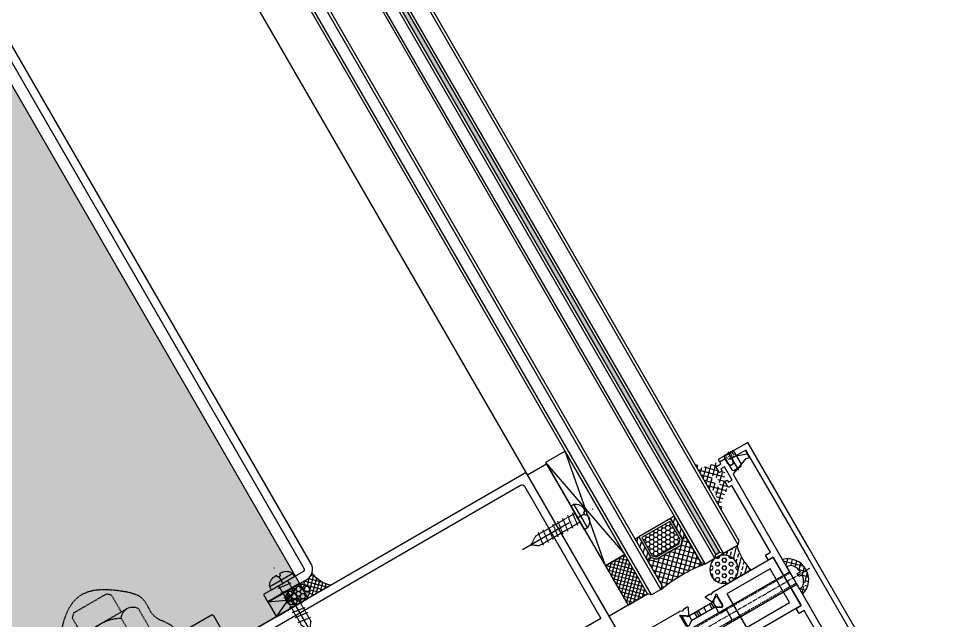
# Model space of a CAD drawing. Header units: millimetres. Extents: x 19684 to 58158, y -7929 to 13062.
# Drawn here: x 36693 to 37025.5, y 7141.4 to 7353.7 of the extents above; entities that cross this region are included whole.
import ezdxf

# ---------------------------------------------------------------- set-up
doc = ezdxf.new("R2010")
doc.units = ezdxf.units.MM
for name, pattern in [('ACAD_ISO04W100', [30, 24, -3, 0, -3]), ('CENTER', [2, 1.25, -0.25, 0.25, -0.25]), ('CENTER2', [28.575000000000003, 19.05, -3.175, 3.175, -3.175]), ('CONTINOUS', [0]), ('DASHED', [0.75, 0.5, -0.25]), ('HIDDEN', [0.375, 0.25, -0.125]), ('HIDDEN2', [0.1875, 0.125, -0.0625]), ('LG', [4.1, 4, 0.1])]:
    doc.linetypes.add(name, pattern=pattern)
for name, color, linetype in [('01', 1, 'Continuous'), ('CASTFIX', 1, 'Continuous'), ('F-Alum', 4, 'Continuous'), ('F-Bolt', 32, 'Continuous'), ('F-center', 6, 'ACAD_ISO04W100'), ('F-dashed line', 8, 'DASHED'), ('F-dim', 1, 'Continuous'), ('F-Glass', 5, 'Continuous'), ('F-Glazing', 8, 'Continuous'), ('F-Hidden', 9, 'HIDDEN'), ('F-Misc', 1, 'Continuous'), ('F-seslants', 8, 'Continuous'), ('F_MISC', 8, 'Continuous'), ('HAT', 155, 'Continuous'), ('Hatch', 8, 'Continuous'), ('INSUL', 173, 'Continuous'), ('PJ', 4, 'Continuous'), ('TC', 4, 'Continuous'), ('XINGCAI', 4, 'LG')]:
    doc.layers.add(name, color=color, linetype=linetype)
doc.layers.add('A-ANNO-SYMB', color=7, linetype='Continuous', lineweight=25)
pattern_1 = [(171.78891, (53.29895986780268, 199.0437047751039), (-673.1884858015958, 99.9980360094625), [3.334123433952751, -696.8316966981112]), (146.908661, (56.22176739034573, 197.1389802318034), (-158.3972894762852, 99.99803490723833), [3.48866439488112, -729.1307815316682]), (132.32733, (58.39030174578598, 194.7580750526679), (-178.1969530160181, 199.9960661803808), [3.220442669502371, -673.0725639250909]), (114.796992, (59.71027878823556, 191.900988237717), (-39.59932263935266, 99.99803293445495), [3.147266108530634, -327.3156832870287]), (91.62022409999996, (59.80456293412342, 188.5677207869313), (-19.79966064025727, 599.988200850776), [3.334601424552994, -696.9315947336012]), (82.82482490000001, (50.0933009075764, 111.4263797832001), (138.5976238983835, 1099.978365791337), [77.75020903024833, -16249.79344532666]), (97.17517500000001, (69.70439425242645, 111.4263797832001), (-138.5976269393062, 1099.97836540873), [77.75020903024834, -16249.79344532666]), (88.37977579999999, (59.99313122589912, 188.5677207869313), (19.79965369079009, 599.9882010424104), [3.334601424552994, -696.9315947336012]), (65.203007, (60.08741537178697, 191.900988237717), (39.59932256908431, 99.99803308210875), [3.147266108530634, -327.3156832870287]), (47.67266910000001, (61.40739341421688, 194.7580750526679), (178.1969524610717, 199.9960667480297), [3.220442669502371, -673.072563925091]), (33.09133830000001, (63.57592776965713, 197.1389802318034), (158.3972879681687, 99.99803716097436), [3.48866439488112, -729.1307815316682]), (8.21108952, (66.49873429221985, 199.0437047751039), (673.1884862108841, 99.9980333389594), [3.334123433952752, -696.8316966981112]), (87.16616460000002, (49.99901676168855, 109.5216562398798), (19.79965242265367, 299.9941008719035), [1.907056497442313, -398.5748119653647]), (103.901385, (50.4704374911278, 107.6169316965793), (-79.19864519313501, 299.9941001984828), [1.962195413127103, -410.0989253419127]), (111.603615, (51.22470965825029, 105.7122071532787), (-19.79966116559305, 99.99803348965123), [2.048634713285046, -105.5046652346223]), (122.761347, (52.45040355479235, 103.8074826099782), (-59.398985481521, 99.9980324796988), [2.265016458104941, -473.3884207443062]), (138.290552, (54.05323303490549, 102.3789387025126), (-118.7979666815726, 99.99803557897644), [2.147044778036072, -448.7322556115645]), (152.003514, (55.84463080679433, 101.4265764308623), (-178.1969532361461, 99.99803214900611), [2.028817103001383, -424.022851525775]), (166.477202, (57.82459687045887, 100.9503957950274), (-395.9932265685611, 99.99803673219859), [2.036421953450835, -425.6121802713819]), (167.070755, (59.89884708001127, 100.4742141592121), (-415.7928891850584, 99.99803333526746), [2.128206148500603, -444.7951330356821]), (12.9292444, (59.89884708001127, 100.4742141592121), (415.7928893372623, 99.99803287960626), [2.128206148500603, -444.7951330356821]), (13.52279750000001, (61.97309728956365, 100.9503957950274), (395.9932274412085, 99.99803327650577), [2.036421953450835, -425.6121802713819]), (27.9964853, (63.9530633532282, 101.4265764308623), (197.996611641301, 99.99803716726089), [2.028817103001383, -424.022851525775]), (41.709447, (65.74446212509737, 102.3789387025126), (118.7979657655061, 99.99803649161596), [2.147044778036071, -448.7322556115643]), (57.23865219999999, (67.34729160521051, 103.8074826099782), (197.9966108148992, 299.9941022379504), [2.26501645810494, -473.3884207443062]), (68.396384, (68.57298450177224, 105.7122071532787), (19.79966105141805, 99.99803388043392), [2.048634713285046, -105.5046652346223]), (76.098615, (69.32725766887506, 107.6169316965793), (19.79966139076917, 99.99803303909621), [1.962195413127103, -410.0989253419126]), (92.83383529999998, (69.79867839831431, 109.5216562398798), (-19.7996608878825, 299.9941004615129), [1.907056497442313, -398.5748119653648])]

# ---------------------------------------------------------------- blocks, each defined once
blk = doc.blocks.new('A$C08103915')
at = {"layer": 'Hatch'}
h = blk.add_hatch(dxfattribs=at)
h.set_pattern_fill('M_GASKET-PISA', color=256, style=0, pattern_type=2)
h.set_pattern_definition([(45, (45.74999999999977, 8.999999999998408), (-1.060660171779821, 1.060660171779821), []), (135, (45.74999999999977, 8.999999999998408), (-1.060660171779821, -1.060660171779821), [])])
edge = h.paths.add_edge_path()
edge.add_arc((-1.005758292417113, 2.700000001565058), 1.500000000000064, 269.9999999999914, 310.5724313148193)
edge.add_line((-0.03014508089836454, 1.560623478412708), (1.229683999648614, 2.639376524703948))
edge.add_arc((2.205297211167363, 1.500000001551598), 1.500000000000089, 89.99999999999142, 130.5724313148186, ccw=False)
edge.add_line((2.20529721116759, 3.000000001551598), (2.741785272946117, 3.00000000156524))
edge.add_arc((2.741785272946345, 6.00000000156524), 3.000000000000028, 269.9999999999956, 323.2382780301331)
edge.add_line((5.145179432466875, 4.204534459154274), (7.713046174758574, 7.641857975019775))
edge.add_arc((7.793159313408751, 7.58200912360553), 0.09999999999985255, 115.93827802975, 143.2382780298942, ccw=False)
edge.add_line((7.749419046879666, 7.671935699677306), (9.503507258835953, 8.525123814462859))
edge.add_arc((9.394279516007828, 8.750000003056812), 0.249999999999963, 295.9069544241082, 449.9999999998437)
edge.add_line((9.39427951600851, 9.000000003056812), (6.620583798811595, 9.000000003062269))
edge.add_line((6.620583798811595, 9.000000003062269), (4.773622509620282, 8.04671219667307))
edge.add_arc((3.62699862340969, 10.26825527831079), 2.499999999999945, 214.0621029693552, 297.299999999996, ccw=False)
edge.add_arc((1.307391891253701, 8.70000000312939), 0.2999999999997213, 34.06210296926611, 89.99999999978287)
edge.add_line((1.307391891254838, 9.000000003128662), (-1.589216802361761, 9.000000003135028))
edge.add_arc((-1.589216802362216, 8.750000003135028), 0.2499999999999152, 89.99999999989583, 256.4770942316625)
edge.add_line((-1.64767532243286, 8.506930874220416), (-0.02726917610675628, 8.096945104279257))
edge.add_arc((-0.05179766443939116, 7.999999999915417), 0.0999999999999834, -90.00000000013023, 75.80132993312759, ccw=False)
edge.add_line((-0.05179766443961853, 7.899999999915053), (-0.108955418213327, 7.899999999915053))
edge.add_arc((-0.1089554182137817, 10.39999999991505), 2.499999999999434, 215.2344178976467, 270.00000000001046, ccw=False)
edge.add_arc((-2.2326314786485, 8.900000003135574), 0.1000000000007252, 35.234417898605, 90.00000000078164)
edge.add_line((-2.232631478649864, 9.000000003135938), (-4.881168839528527, 9.000000003142304))
edge.add_arc((-4.881168839528982, 8.750000003142304), 0.2500000000000154, 89.99999999989578, 256.4770942317193)
edge.add_line((-4.939627359599399, 8.506930874227692), (-3.319221213273295, 8.096945104286533))
edge.add_arc((-3.34374970160593, 7.999999999922693), 0.0999999999999834, -90.00000000013023, 75.80132993312759, ccw=False)
edge.add_line((-3.343749701606157, 7.899999999922329), (-3.400907455379411, 7.899999999922329))
edge.add_arc((-3.400907455379865, 10.39999999992233), 2.499999999999949, 214.3262280799825, 270.0000000000104, ccw=False)
edge.add_arc((-5.548092091564513, 8.933849210224253), 0.1000000000000372, 34.32622808016425, 110.1544525972612)
edge.add_arc((-6.443927377176806, 11.37464398673728), 2.499999999999543, 265.3665045616222, 290.154452597025, ccw=False)
edge.add_line((-6.645881460149894, 8.88281442828611), (-8.091786761774756, 9.000000003144123))
edge.add_arc((-8.111982170071997, 8.750817047299279), 0.2499999999999778, 85.36650456163848, 250.7880419743665)
edge.add_line((-8.194248104436383, 8.514740119067937), (-7.412072788158412, 8.239907198840228))
edge.add_arc((-8.075076055456293, 6.352997909141777), 1.999999999999966, 8.473551534714375, 70.64005609634751, ccw=False)
edge.add_line((-6.096908078050546, 6.64770361517094), (-5.244518011203127, 2.024790390883936))
edge.add_arc((-4.749999999999773, 2.098627621301603), 0.5000000000001517, 188.4921821239047, 359.9999999997688)
edge.add_line((-4.249999999999773, 2.098627621299784), (-4.249999999999773, 2.700000001565058))
edge.add_arc((-3.949999999999818, 2.700000001565058), 0.3000000000000682, 90, 180.0000000000217, ccw=False)
edge.add_line((-3.949999999999818, 3.00000000156524), (-1.55130166063168, 3.00000000156524))
edge.add_arc((-1.55130166063168, 2.700000001565058), 0.3000000000000966, 2.7114310796605423e-11, 90, ccw=False)
edge.add_line((-1.251301660631498, 2.700000001565058), (-1.251301660631498, 1.400000001564877))
edge.add_arc((-1.051301660631452, 1.400000001564877), 0.1999999999999602, 180.0000000000408, 270)
edge.add_line((-1.051301660631452, 1.200000001565058), (-1.00575829241734, 1.200000001565058))
edge = h.paths.add_edge_path(flags=16)
edge.add_arc((-1.310476532774146, 5.200000001565058), 0.4999999999999456, 188.3111422397304, 269.9999999999739)
edge.add_line((-1.310476532774373, 4.700000001565058), (1.520024613216037, 4.700000001565058))
edge.add_arc((1.520024613216037, 5.200000001565058), 0.4999999999999762, 270, 323.238278030144)
edge.add_line((1.920590306469421, 4.900755744496564), (2.29411737345049, 5.400755744496564))
edge.add_arc((1.893551680196879, 5.700000001565058), 0.5000000000000022, 323.2382780301569, 450)
edge.add_line((1.893551680196879, 6.200000001565058), (-1.456559369031083, 6.200000001565058))
edge.add_arc((-1.456559369031311, 5.700000001565058), 0.4999999999998603, 89.99999999997395, 188.3111422397347)
edge.add_line((-1.95130821782368, 5.627725686498707), (-1.80522538156697, 5.127725686498707))
blk = doc.blocks.new('*U75')
at = {"layer": 'HAT'}
h = blk.add_hatch(dxfattribs=at)
h.set_pattern_fill('ANSI33', color=256, scale=0.8333333333333334)
h.set_pattern_definition([(45, (-71600.10462562989, -19870.70319001427), (-1.870886691889407, 1.870886691889407), []), (45, (-71598.2337381299, -19870.70319001427), (-1.870886691889407, 1.870886691889407), [1.322916666666667, -0.6614583333333334])])
edge = h.paths.add_edge_path()
edge.add_arc((5, 18.47060166783501), 19.13538936034043, 254.8530260690202, 285.14697393097975, ccw=False)
edge.add_line((0, -5.9211894646675e-16), (0, -7.911287266330572))
edge.add_arc((5, -8.171557151248035), 5.006769458742329, 2.979783772836811, 177.0202162271633, ccw=False)
edge.add_line((10, -7.911287266330572), (10, -8.881784197001252e-16))
h = blk.add_hatch(dxfattribs=at)
h.set_pattern_fill('HEX', color=256, scale=0.8333333333333334)
h.set_pattern_definition([(0, (-71600.10462562989, -19870.70319001427), (0, 1.374815), [0.7937500000000001, -1.5875]), (120, (-71600.10462562989, -19870.70319001427), (-1.190624715503903, -0.6874074999999996), [0.7937499999999987, -1.587499999999997]), (59.99999999999999, (-71599.31087562989, -19870.70319001427), (-1.190624715503903, 0.6874075000000001), [0.7937500000000001, -1.5875])])
edge = h.paths.add_edge_path()
edge.add_arc((5, -8.17155715124803), 5.006769458742329, 0, 360)
at = {"layer": '01'}
blk.add_lwpolyline([(10, -5.9211894646675e-16, -0.1329575385010826), (0, -5.9211894646675e-16), (0, -7.911287266330572, -0.9492999147649731), (10, -7.911287266330572)], format="xyb", close=True, dxfattribs=at)
blk.add_circle((5, -8.17155715124803), 5.006769458742329, dxfattribs=at)
blk = doc.blocks.new('ld')
blk.add_lwpolyline([(2, 3.637978807091713e-12), (2, 5.599999999954889), (1.5, 6.099999999954889), (-1.5, 6.099999999954889), (-2, 5.599999999954889), (-2, -3.637978807091713e-12)])
at = {"layer": 'A-ANNO-SYMB', "color": 0}
blk.add_line((-2, -3.637978807091713e-12), (2, 3.637978807091713e-12), dxfattribs=at)
at = {"layer": 'F-center'}
blk.add_lwpolyline([(0, -0.6418073780077975), (0, 6.887223995901877)], dxfattribs=at)
at = {"layer": 'F-dashed line'}
for points in [[(1.299999999988358, 3.637978807091713e-12), (1.299999999988358, 1.519894829230907), (0.7404679261962883, 1.999999999952706), (-0.7404679261962883, 1.999999999952706), (-1.299999999988358, 1.519894829230907), (-1.299999999988358, -3.637978807091713e-12)], [(-0.5557468123733997, 0), (-0.5557468123733997, 1.999999999952706)], [(0.5557468123733997, 0), (0.5557468123733997, 1.999999999952706)]]:
    blk.add_lwpolyline(points, dxfattribs=at)
blk = doc.blocks.new('qertqtwet')
at = {"layer": 'F-Glazing'}
h = blk.add_hatch(dxfattribs=at)
h.set_pattern_fill('ANSI37', color=256, angle=270.0000000000034, style=0)
h.set_pattern_definition([(315.0000000000033, (-29614.42304775224, -25731.69154979243), (1.122532015133579, 1.122532015133709), []), (45.00000000000334, (-29614.42304775224, -25731.69154979243), (-1.122532015133709, 1.122532015133579), [])])
h.paths.add_polyline_path([(-29820.57937317537, -22812.52878940574), (-29818.8122062625, -22812.52878940575), (-29818.8122062625, -22810.33161240899, 0.323428697050681), (-29824.22649746502, -22816.97082330404), (-29822.2096299913, -22816.97082330405, -0.1185157189850159), (-29821.23881053725, -22812.93261066923, -0.2818610536571748)])
h.paths.add_polyline_path([(-29822.2096299913, -22816.97082330405), (-29824.22649746502, -22816.97082330404, 0.3560576311528728), (-29818.8122062625, -22824.46540130571), (-29818.8122062625, -22821.41285720236), (-29820.57937317537, -22821.41285720236, -0.2818610536571745), (-29821.23881053725, -22821.00903593886, -0.1185157189850159)])
at = {"color": 8, "linetype": 'DASHED'}
for p, q in [((-29818.81220626278, -22814.88745477372, -46928.13187290396), (-29758.81220626278, -22814.88745477372, -46928.13187290396)), ((-29818.81220626278, -22814.88745477372, -46928.13187290396), (-29758.81220626278, -22814.88745477372, -46928.13187290396)), ((-29818.81220626278, -22819.05412144038, -46928.13187290396), (-29758.81220626278, -22819.05412144038, -46928.13187290396)), ((-29818.81220626278, -22819.05412144038, -46928.13187290396), (-29758.81220626278, -22819.05412144038, -46928.13187290396))]:
    blk.add_line(p, q, dxfattribs=at)
at = {"color": 8, "linetype": 'CENTER'}
blk.add_line((-29825.47887292947, -22816.97078810705, -46928.13187290396), (-29754.64553959612, -22816.97078810705, -46928.13187290396), dxfattribs=at)
blk.add_line((-29825.47887292947, -22816.97078810705, -46928.13187290396), (-29754.64553959612, -22816.97078810705, -46928.13187290396), dxfattribs=at)
blk.add_arc((-29816.92428280844, -22817.39850685732, -23464.06593645198), 7.314728437362906, 104.9572881810436, 255.0427118187282)
at = {"layer": 'F-Bolt', "elevation": -46928.13187290396}
blk.add_lwpolyline([(-29820.98789410364, -22820.49255707884, 0.2099352819367999), (-29819.32357117219, -22821.47078796239), (-29818.81220753584, -22821.47078810705), (-29818.81220498975, -22812.47078810705), (-29819.3235686261, -22812.47078796277, 0.2099352819368), (-29820.98789211101, -22813.44901790502, 0.1433843212667726), (-29822.08493336194, -22816.35715081947), (-29820.79994085657, -22816.35715118109), (-29820.79994120376, -22817.58442390836), (-29822.08493370902, -22817.58442354483, 0.1433843212667727)], format="xyb", close=True, dxfattribs=at)
blk.add_lwpolyline([(-29820.98789410364, -22820.49255707884, 0.2099352819367999), (-29819.32357117219, -22821.47078796239), (-29818.81220753584, -22821.47078810705), (-29818.81220498975, -22812.47078810705), (-29819.3235686261, -22812.47078796277, 0.2099352819368), (-29820.98789211101, -22813.44901790502, 0.1433843212667726), (-29822.08493336194, -22816.35715081947), (-29820.79994085657, -22816.35715118109), (-29820.79994120376, -22817.58442390836), (-29822.08493370902, -22817.58442354483, 0.1433843212667727)], format="xyb", close=True, dxfattribs=at)
blk.add_lwpolyline([(-29818.81220626278, -22819.47078810705), (-29759.22887292947, -22819.47078810705), (-29758.81220626278, -22819.05412144038), (-29758.81220626278, -22814.88745477372), (-29759.22887292947, -22814.47078810705), (-29818.81220626278, -22814.47078810705)], dxfattribs=at)
blk.add_lwpolyline([(-29818.81220626278, -22819.47078810705), (-29759.22887292947, -22819.47078810705), (-29758.81220626278, -22819.05412144038), (-29758.81220626278, -22814.88745477372), (-29759.22887292947, -22814.47078810705), (-29818.81220626278, -22814.47078810705)], dxfattribs=at)
blk = doc.blocks.new('A$C455C3A01')
at = {"layer": 'Hatch'}
h = blk.add_hatch(dxfattribs=at)
h.set_pattern_fill('M_SYNTHETIC-PISA', color=256, pattern_type=2)
h.set_pattern_definition([(90, (-9.900000006500932, 423.8302261678061), (-6, 3.673940397442059e-16), []), (90, (-9.150000006500932, 423.8302261678061), (-6, 3.673940397442059e-16), []), (90, (-8.400000006500932, 423.8302261678061), (-6, 3.673940397442059e-16), []), (90, (-6.150000006500932, 423.8302261678061), (-6, 3.673940397442059e-16), [])])
edge = h.paths.add_edge_path()
edge.add_arc((-6.87320508075617, -1.599999999999832), 0.5000000000000772, 270.0000000000381, 300.0000000000389, ccw=False)
edge.add_line((-6.873205080755838, -2.099999999999909), (-6.900000000000205, -2.099999999999909))
edge.add_arc((-6.900000000000205, -1.599999999999909), 0.5, 180, 270, ccw=False)
edge.add_line((-7.400000000000205, -1.599999999999909), (-7.400000000000205, 1.600000000000364))
edge.add_arc((-6.900000000000205, 1.600000000000364), 0.5, 90, 180, ccw=False)
edge.add_line((-6.900000000000205, 2.100000000000364), (-6.873205080757202, 2.099999999999909))
edge.add_arc((-6.873205080757574, 1.599999999999688), 0.5000000000002212, 59.999999999965496, 89.99999999995748, ccw=False)
edge.add_line((-6.623205080757202, 2.033012701891948), (-4.833974596215853, 1))
edge.add_line((-4.833974596215853, 1), (4.833974596215398, 1))
edge.add_line((4.833974596215398, 1), (6.623205080756748, 2.033012701891948))
edge.add_arc((6.87320508075709, 1.599999999999793), 0.5000000000001159, 90.00000000003928, 120.00000000003769, ccw=False)
edge.add_line((6.873205080756748, 2.099999999999909), (6.89999999999975, 2.100000000000364))
edge.add_arc((6.89999999999975, 1.600000000000364), 0.5, 0, 90, ccw=False)
edge.add_line((7.39999999999975, 1.600000000000364), (7.39999999999975, -1.599999999999909))
edge.add_arc((6.89999999999975, -1.599999999999909), 0.5, -90, 0, ccw=False)
edge.add_line((6.89999999999975, -2.099999999999909), (6.873205080755383, -2.099999999999909))
edge.add_arc((6.873205080755718, -1.599999999999822), 0.5000000000000873, 239.99999999996152, 269.99999999996163, ccw=False)
edge.add_line((6.623205080755383, -2.033012701891948), (4.833974596216308, -1))
edge.add_line((4.833974596216308, -1), (-4.833974596216308, -1))
edge.add_line((-4.833974596216308, -1), (-6.623205080755838, -2.033012701891948))
at = {"color": 0, "linetype": 'ByBlock'}
blk.add_lwpolyline([(-6.623205080755838, -2.033012701891948, -0.1316524975873993), (-6.873205080755838, -2.099999999999909), (-6.900000000000205, -2.099999999999909, -0.414213562373095), (-7.400000000000205, -1.599999999999909), (-7.400000000000205, 1.600000000000364, -0.414213562373095), (-6.900000000000205, 2.100000000000364), (-6.873205080757202, 2.099999999999909, -0.1316524975873601), (-6.623205080757202, 2.033012701891948), (-4.833974596215853, 1), (4.833974596215398, 1), (6.623205080756748, 2.033012701891948, -0.1316524975873888), (6.873205080756748, 2.099999999999909), (6.89999999999975, 2.100000000000364, -0.4142135623730949), (7.39999999999975, 1.600000000000364), (7.39999999999975, -1.599999999999909, -0.4142135623730951), (6.89999999999975, -2.099999999999909), (6.873205080755383, -2.099999999999909, -0.1316524975873966), (6.623205080755383, -2.033012701891948), (4.833974596216308, -1), (-4.833974596216308, -1)], format="xyb", close=True, dxfattribs=at)
blk = doc.blocks.new('*U80')
at = {"layer": 'INSUL', "lineweight": 0}
h = blk.add_hatch(dxfattribs=at)
h.set_pattern_fill('岩棉', color=256, scale=99.9980335233771, style=0, pattern_type=2)
h.set_pattern_definition(pattern_1)
h.paths.add_polyline_path([(0, 0), (1131.104494550878, 0), (1131.104494550878, 99.9980335233771), (0, 99.9980335233771)])
at = {"layer": 'INSUL'}
blk.add_lwpolyline([(0, 0), (1131.104494550878, 0), (1131.104494550878, 99.9980335233771), (0, 99.9980335233771)], close=True, dxfattribs=at)
blk = doc.blocks.new('ding1')
at = {"layer": 'CASTFIX', "color": 9, "linetype": 'CENTER2'}
blk.add_line((1214.680535677697, -4175.415606518631), (1214.680535677697, -4204.300201433828), dxfattribs=at)
at = {"layer": 'CASTFIX', "color": 8, "linetype": 'HIDDEN2'}
for p, q in [((1212.880535677697, -4181.857616678883), (1214.680535677697, -4178.922834070187)), ((1214.680535677697, -4178.922834070187), (1216.480535677697, -4181.33858421964)), ((1217.080535677697, -4182.623013990795), (1212.280535677697, -4183.266124916723)), ((1212.880535677697, -4197.922834070187), (1212.880535677697, -4181.857616678883)), ((1216.480535677697, -4197.922834070187), (1216.480535677697, -4181.33858421964)), ((1217.080535677697, -4184.623013990795), (1212.280535677697, -4185.266124916723)), ((1217.080535677697, -4186.623013990795), (1212.280535677697, -4187.266124916723)), ((1217.080535677697, -4188.623013990795), (1212.280535677697, -4189.266124916723)), ((1217.080535677697, -4190.623013990795), (1212.280535677697, -4191.266124916723)), ((1217.080535677697, -4192.623013990795), (1212.280535677697, -4193.266124916723)), ((1217.080535677697, -4194.623013990795), (1212.280535677697, -4195.266124916723)), ((1217.080535677697, -4196.623013990795), (1212.280535677697, -4197.266124916723))]:
    blk.add_line(p, q, dxfattribs=at)
at = {"layer": 'CASTFIX'}
for p, q in [((1209.930535677697, -4197.922834070187), (1209.930535677697, -4199.172834070187)), ((1219.430535677697, -4197.922834070187), (1209.930535677697, -4197.922834070187)), ((1219.430535677697, -4199.172834070187), (1209.930535677697, -4199.172834070187)), ((1219.430535677697, -4197.922834070187), (1219.430535677697, -4199.172834070187)), ((1213.980558336815, -4201.472834070186), (1213.180535677697, -4201.472834070186)), ((1214.18056401238, -4200.722834070186), (1213.980558336815, -4201.472834070186)), ((1215.180564012408, -4200.722834070186), (1214.18056401238, -4200.722834070186)), ((1215.180564012408, -4200.722834070186), (1215.380558336844, -4201.472834070186)), ((1216.180535677697, -4201.472834070186), (1215.380558336844, -4201.472834070186))]:
    blk.add_line(p, q, dxfattribs=at)
for centre, radius, start, end in [((1213.340443233555, -4197.800682089081), 3.675631999908295, 201.9199292038799, 267.5065728459988), ((1216.020628121838, -4197.800682089082), 3.675631999908523, 272.4934271540012, 338.080070796125)]:
    blk.add_arc(centre, radius, start, end, dxfattribs=at)
blk = doc.blocks.new('*U66')
at = {"layer": 'INSUL', "lineweight": 0}
h = blk.add_hatch(dxfattribs=at)
h.set_pattern_fill('岩棉', color=256, scale=99.9980335233771, style=0, pattern_type=2)
h.set_pattern_definition(pattern_1)
h.paths.add_polyline_path([(0, 0), (1131.104494550878, 0), (1131.104494550878, 99.9980335233771), (0, 99.9980335233771)])
at = {"layer": 'INSUL'}
blk.add_lwpolyline([(0, 0), (1131.104494550878, 0), (1131.104494550878, 99.9980335233771), (0, 99.9980335233771)], close=True, dxfattribs=at)
blk = doc.blocks.new('*U47')
at = {"layer": 'F-Misc'}
blk.add_lwpolyline([(0, -8.000024006068998), (0, 0), (-42.21253623487421, 0), (-42.21253623487421, -8.000024006068998)], close=True, dxfattribs=at)
for points in [[(0, -8.000024006068998), (-42.21253623487421, 0)], [(-42.21253623487421, -8.000024006068998), (0, 0)]]:
    blk.add_lwpolyline(points, dxfattribs=at)
blk = doc.blocks.new('*U48')
at = {"linetype": 'Continuous'}
blk.add_hatch(color=4, dxfattribs=at).paths.add_polyline_path([(0.2230624387959921, 17.52000000138151), (801.6646927531938, 17.52000009516022), (801.6646927531938, 16.00000009515863), (0.2230624387959637, 16.00000000137992)])
at = {"layer": 'TC'}
h = blk.add_hatch(dxfattribs=at)
h.set_pattern_fill('ANSI37', color=256, scale=0.5, style=0)
h.set_pattern_definition([(45, (0, 4.000000008940781), (-1.122532015133644, 1.122532015133644), []), (135, (0, 4.000000008940781), (-1.122532015133644, -1.122532015133644), [])])
edge = h.paths.add_edge_path()
edge.add_line((9.223057821582643, 4.000000003515872), (9.223057821582643, -2.999999998384396))
edge.add_line((9.223057821582643, -2.999999998384396), (10.72305782158264, -4.499999998384396))
edge.add_line((10.72305782158264, -4.499999998384396), (10.72305782158264, -5.999999995153189))
edge.add_line((10.72305782158264, -5.999999995153189), (0.2230624387957505, -5.999999995153189))
edge.add_line((0.2230624387957505, -5.999999995153189), (-0.7769375612042495, -6.999999995153189))
edge.add_arc((-52.51620980734808, 2.000000003114163), 52.51620980734807, 350.1321876643763, 369.8678123356237)
edge.add_line((-0.7769375612042495, 11.00000000138152), (0.2230624387957505, 10.00000000138152))
edge.add_line((0.2230624387957505, 10.00000000138152), (10.72305782158264, 10.00000000138152))
edge.add_line((10.72305782158264, 10.00000000138152), (10.72305782158264, 8.500000004612723))
edge.add_line((10.72305782158264, 8.500000004612723), (9.223057821582643, 7.000000004612723))
edge.add_line((9.223057821582643, 7.000000004612723), (9.223057821582643, 4.000000003515872))
h = blk.add_hatch(dxfattribs=at)
h.set_pattern_fill('ANSI31', color=256, scale=0.5, style=0)
h.set_pattern_definition([(45, (0, 4.000000008940781), (-1.122532015133644, 1.122532015133644), [])])
h.paths.add_polyline_path([(19.22305782158264, 8.500000001381515), (10.72305782158264, 8.500000013268838), (10.72305782158264, 10.00000001650005), (19.22305782158264, 10.00000000461272)])
h = blk.add_hatch(dxfattribs=at)
h.set_pattern_fill('ANSI31', color=256, scale=0.5, style=0)
h.set_pattern_definition([(45, (0, 4.000000006228326), (-1.122532015133644, 1.122532015133644), [])])
h.paths.add_polyline_path([(19.22305782158264, 8.500000010037631), (10.72305782158264, 8.500000021924954), (10.72305782158264, 10.00000002515616), (19.22305782158264, 10.00000001326884)])
h = blk.add_hatch(dxfattribs=at)
h.set_pattern_fill('HONEY', color=256, scale=0.3, style=0)
h.set_pattern_definition([(0, (0, 4.000000008940781), (1.42875, 0.8248889999999999), [0.9524999999999999, -1.905]), (120, (0, 4.000000008940781), (-1.428749829302342, 0.8248892956570172), [0.9524999999999986, -1.904999999999997]), (59.99999999999999, (0, 4.000000008940781), (1.706976584081587e-07, 1.649778295657017), [-1.905, 0.9524999999999999])])
h.paths.add_polyline_path([(10.02305782158533, 6.668629163378903), (11.05442867148713, 7.70000001328048), (18.42305782158701, 7.70000001328048), (18.42305782158701, -3.699999998396038), (11.05442867148713, -3.699999998396038), (10.02305782158533, -2.66862914849446)])
h = blk.add_hatch(dxfattribs=at)
h.set_pattern_fill('ANSI31', color=256, scale=0.5, style=0)
h.set_pattern_definition([(45, (0, -2.712454261200037e-09), (-1.122532015133644, 1.122532015133644), [])])
h.paths.add_polyline_path([(19.22305782158264, -4.499999995153189), (10.72305782158264, -4.500000007040512), (10.72305782158264, -6.000000010271719), (19.22305782158264, -5.999999998384396)])
at = {"color": 4, "linetype": 'Continuous'}
blk.add_lwpolyline([(0.2230624387959921, 17.52000000138151), (801.6646927531938, 17.52000009516022), (801.6646927531938, 16.00000009515863), (0.2230624387959637, 16.00000000137992)], close=True, dxfattribs=at)
at = {"layer": 'F-Glass'}
for points in [[(801.664692753194, 17.52000009515863), (0.2230624387959885, 17.52000000138151), (-0.7769375612040115, 18.52000000138151), (-0.7769375612040115, 24.52000000138151), (0.2230624387959885, 25.52000000138151), (801.664692753194, 25.52000009515863)], [(801.6646927531938, 10.00000010381474), (0.2230624387957505, 10.00000001003763), (-0.7769375612042495, 11.00000001003763), (-0.7769375612042495, 15.00000000138152), (0.2230624387957505, 16.00000000138152), (801.6646927531938, 16.00000009515863)], [(801.6646927531938, -5.999999901372894), (0.2230624387957505, -5.999999995153189), (-0.7769375612042495, -6.999999995153189), (-0.7769375612042495, -10.82826643955912), (0.2230624387957505, -11.82826643955912), (801.6646927531938, -11.82826634577882)]]:
    blk.add_lwpolyline(points, dxfattribs=at)
at = {"layer": 'PJ'}
blk.add_lwpolyline([(9.223057821582643, 4.000000003515872), (9.223057821582643, -2.999999998384396), (10.72305782158264, -4.499999998384396), (10.72305782158264, -5.999999995153189), (0.2230624387957505, -5.999999995153189), (-0.7769375612042495, -6.999999995153189, 0.08632639570597918), (-0.7769375612042495, 11.00000000138152), (0.2230624387957505, 10.00000000138152), (10.72305782158264, 10.00000000138152), (10.72305782158264, 8.500000004612723), (9.223057821582643, 7.000000004612723)], format="xyb", close=True, dxfattribs=at)
for points in [[(19.22305782158264, 8.500000001381515), (10.72305782158264, 8.500000013268838), (10.72305782158264, 10.00000001650005), (19.22305782158264, 10.00000000461272)], [(19.22305782158264, 8.500000010037631), (10.72305782158264, 8.500000021924954), (10.72305782158264, 10.00000002515616), (19.22305782158264, 10.00000001326884)], [(19.22305782158264, -4.499999995153189), (10.72305782158264, -4.500000007040512), (10.72305782158264, -6.000000010271719), (19.22305782158264, -5.999999998384396)]]:
    blk.add_lwpolyline(points, close=True, dxfattribs=at)
at = {"layer": 'PJ', "ltscale": 3}
for points in [[(9.223057821582643, 7.000000013268838), (10.72305782158264, 8.500000013268838), (19.22305782158264, 8.500000013268838), (19.22305782158264, -4.499999998384396), (10.72305782158264, -4.499999998384396), (9.223057821582643, -2.999999998384396)], [(10.02305782158533, 6.668629163378903), (11.05442867148713, 7.70000001328048), (18.42305782158701, 7.70000001328048), (18.42305782158701, -3.699999998396038), (11.05442867148713, -3.699999998396038), (10.02305782158533, -2.66862914849446)]]:
    blk.add_lwpolyline(points, close=True, dxfattribs=at)
at = {"layer": 'TC', "color": 9, "linetype": 'Continuous'}
for p, q in [((-0.7769375612040115, 24.52000000138151), (801.664692753194, 24.52000009515863)), ((-0.7769375612040115, 18.52000000138151), (801.664692753194, 18.52000009515863)), ((-0.7769375612042495, 15.00000000138152), (801.6646927531938, 15.00000009515863)), ((-0.7769375612042495, 11.00000001003763), (801.6646927531938, 11.00000010381474)), ((-0.7769375612042495, -6.999999995153189), (801.6646927531938, -6.999999901372894)), ((-0.7769375612042495, -10.82826643955912), (801.6646927531938, -10.82826634577882))]:
    blk.add_line(p, q, dxfattribs=at)
blk = doc.blocks.new('*U52')
at = {"layer": 'F-Misc'}
blk.add_lwpolyline([(0, -12.96782232583208), (0, 0), (-6.004387946490637, 0), (-6.004387946490637, -12.96782232583208)], close=True, dxfattribs=at)
for points in [[(0, -12.96782232583208), (-6.004387946490637, 0)], [(-6.004387946490637, -12.96782232583208), (0, 0)]]:
    blk.add_lwpolyline(points, dxfattribs=at)
blk = doc.blocks.new('A$C7C8B7527')
at = {"layer": 'F-Hidden'}
for p, q in [((-4.439679307324695, 13.85600503662135), (-14.93572081024467, 13.85600937869458)), ((23.93974145374523, 13.85600125962446), (34.43578295666521, 13.85599691755124)), ((-16.8556861383986, -10.39199302702036), (-16.85568074033654, 10.39200697297929)), ((-2.519677540331031, 10.39200424235605), (-2.519689338412718, -10.39199895765341)), ((22.01973682072276, 10.39200205391899), (22.0197314226607, -10.39200114609048)), ((36.35572822264658, -10.39200707670898), (36.35574002072826, 10.39199292329067)), ((-4.439682173353503, 6.928005036636023), (-14.93567897334287, 6.928006178684882)), ((22.01973619947239, 8.000000241951057), (-2.519678898170241, 7.999998664789018)), ((23.93973858771642, 6.928001259639132), (34.43573538773489, 6.927993717585196)), ((43.26437405072647, 8.000002085009328), (36.35573186900729, 7.999992923283571)), ((44.48037354765256, 6.784001581992925), (43.26437405072647, 8.000002085009328)), ((44.48036793474603, -6.78399841803548), (44.48037354765256, 6.784001581992925)), ((-4.439687905382016, -6.927994963363744), (-14.93568790539575, -6.927990621305071)), ((-2.519687980573508, -8.00000133519643), (22.01973204391106, -7.999999758034392)), ((23.9397328556588, -6.927998740375187), (34.43573285567254, -6.928003082433861)), ((36.35572525003954, -8.000007076716429), (43.26436743172962, -7.999997914990672)), ((44.48036793474603, -6.78399841803548), (43.26436743172962, -7.999997914990672)), ((-4.439690771410824, -13.85599496336363), (-14.93569077139546, -13.85599062130495)), ((23.93972998963, -13.85599874037507), (34.43572998967284, -13.85600308243374))]:
    blk.add_line(p, q, dxfattribs=at)
for points in [[(-2.51969129354984, -15.11810919386335), (-6.254165782593191e-06, -15.11811023621703), (6.254165782593191e-06, 15.11811023621703), (-2.519678785247379, 15.11811127855617)], [(22.01972946755268, -15.11811138230041), (19.50004442816862, -15.11811033994672), (19.50005693650019, 15.11811013248735), (22.01974197588424, 15.11810909013366)]]:
    blk.add_lwpolyline(points, close=True, dxfattribs=at)
for centre, radius, start, end in [((-12.77087667312298, 10.39202733259299), 4.084815999999999, 122.0036627721316, 237.996976296452), ((-6.604493540318799, 10.39200593219721), 4.084815999999999, 302.0029762961776, 57.99697629645205), ((26.10455282073963, 10.39200036407783), 4.084815999999999, 122.0029762961776, 237.996976296452), ((32.27093595354381, 10.39201666257213), 4.084815999999999, 302.0029762961776, 57.99628982213316), ((-3.396425013794214, 1.048586273100227e-05), 13.459264, 149.0199762998651, 210.9799762979876), ((-15.97894903937413, 6.610265700146556e-06), 13.459264, 329.0199762998651, 30.97997629798758), ((35.47899972170853, -6.713995389873162e-06), 13.459264, 149.0199762998651, 210.9799762979876), ((22.89647569618683, 7.572012691525742e-06), 13.459264, 329.0199762998651, 30.97997629798758), ((-12.77088527120941, -10.39198442905035), 4.084815999999999, 122.0029762961776, 237.996976296452), ((-6.60450533842959, -10.391994067817), 4.084815999999999, 302.0029762961776, 57.99697629645205), ((26.10454742267757, -10.39199963592182), 4.084815999999999, 122.0029762961776, 237.996976296452), ((32.27093055548175, -10.39198333744207), 4.084815999999999, 302.0029762961776, 57.99697629645205)]:
    blk.add_arc(centre, radius, start, end, dxfattribs=at)
blk.add_open_spline([(19.50005372489977, -19.977500377674), (22.00973377044284, -20.68645510530041), (24.70999062815827, -20.22726995049015), (27.48318758147798, -17.1484472514021), (32.98245531769498, -16.82939183958297), (36.61542498629569, -16.95508318975408), (41.26786775777146, -13.49866499974814), (47.04195736588008, -8.161573543377017), (50.77002502542018, 0.8335307498455222), (42.17894047225855, 12.93221563122279), (36.16201135220035, 18.60091431192632), (30.00752978126548, 15.63367280849707), (25.77595222468517, 19.69310217014208), (22.09196668657387, 21.77325877775365), (16.50004444801743, 21.51512962958077)], degree=3, knots=[8.785679325307939, 8.785679325307939, 8.785679325307939, 8.785679325307939, 10.36318153451103, 16.71335017549519, 23.21521896273343, 29.54252023592178, 34.4495928404268, 43.10971295005329, 58.71022871511825, 68.21970526048048, 75.64947413952441, 90.47538652861171, 96.06611304394467, 98.13047409823136, 98.13047409823136, 98.13047409823136, 98.13047409823136], dxfattribs=at)
blk = doc.blocks.new('A$C79711f15')
at = {"layer": 'XINGCAI'}
blk.add_lwpolyline([(48.94703197925946, -40.49969780344827), (48.94703184186665, -98.77108782319738, 0.414213562373095), (49.44703184068157, -99.27108782437062), (60.44683635261526, -99.27109032202543, 0.4142135623462765), (60.94683635380125, -98.77109032327735), (60.94683662976786, -13.27111381252917), (85.9290936491434, -13.27088175568542, 0.414213562373095), (86.42909364945626, -12.77088175600375), (86.42909363538774, -7.771099296131524, 0.414213562373095), (85.92909363570698, -7.271099295801832), (57.48080571852597, -7.271099333753682), (22.08556730902728, 53.99573475059924), (4.249023399753241, 53.99573474431872), (1.999997699209416, 53.99573451710012, 0.2387841443087784), (-17.34708566492282, 44.19750452929611), (-17.34708486672571, 36.29766278661873), (-8.398552498234494, 36.29766369069966, -2.998367527013124), (-8.397330423883432, 23.69217662549136), (-17.35389635578485, 23.6921757206087), (-17.35389555875963, 15.80324630612859, 0.2389109572437463), (2.000002706954547, 5.995734522230578), (2.000002706954547, 5.995734522230578), (22.08556713938469, 5.995734451241333), (33.21632810999063, -13.2708820842663)], format="xyb", close=True, dxfattribs=at)
at = {"layer": 'F-dim', "rotation": 179.9999999628261}
blk.add_blockref('A$C7C8B7527', (68.44707955713102, -63.70975700259942), dxfattribs=at)

msp = doc.modelspace()

# ---------------------------------------------------------------- hatches: boundary and pattern name
at = {"layer": 'F-seslants'}
h = msp.add_hatch(dxfattribs=at)
h.set_pattern_fill('ANSI37', color=256, scale=9.999999999999996, angle=120.0159999954288)
h.set_pattern_definition([(165.0159999954288, (-24472.63266842509, 10181.34159495703), (-0.3231866221443682, -1.207497580646402), []), (255.0159999954287, (-24472.63266842509, 10181.34159495703), (1.207497580646402, -0.3231866221443687), [])])
h.paths.add_polyline_path([(36900.13858110579, 7160.59086191914), (36908.14245023137, 7146.736690019614), (36915.06953609919, 7150.738624535057), (36907.06566697369, 7164.59279643459)])
at = {"layer": 'F-seslants', "ltscale": 250, "extrusion": (-1.280684677472191e-16, 5.110837736336697e-14, -1)}
h = msp.add_hatch(dxfattribs=at)
h.set_pattern_fill('ANSI37', color=256, scale=10, angle=-30.01644388206857, style=0)
h.set_pattern_definition([(284.9835561179314, (-56985.59318309509, 21413.31434037063), (-1.207500084428508, -0.3231772673087446), []), (194.9835561179314, (-56985.59318309509, 21413.31434037063), (-0.3231772673087441, 1.207500084428508), [])])
edge = h.paths.add_edge_path()
edge.add_ellipse((-36791.50245801862, 7150.510769848675), major_axis=(-4.074307797878077, 2.353861919010475), ratio=0.6380121188650789, start_angle=317.3473259395387, end_angle=402.6526721170927, ccw=False)
edge.add_line((-36793.48146443699, 7154.003244114421), (-36792.99721500221, 7154.841433097066))
edge.add_line((-36792.99721500221, 7154.841433097048), (-36794.72897873203, 7155.841930165556))
edge.add_arc((-36792.72798461765, 7159.305457638264), 4, 197.8096571106695, 239.98355611782011, ccw=False)
edge.add_arc((-36805.24525010667, 7164.136013469681), 10.60643871241276, 281.635128454664, 325.19512859298914, ccw=False)
edge.add_line((-36803.10615979674, 7153.747518159675), (-36796.00080003934, 7149.642517609038))
edge.add_line((-36796.00080003935, 7149.642517609034), (-36795.51655063612, 7150.480706537051))
h = msp.add_hatch(dxfattribs=at)
h.set_pattern_fill('HONEY', color=256, scale=8.000000000000004, angle=-120.0164438820686, style=0)
h.set_pattern_definition([(59.9835561179314, (-56677.24992067158, 21128.01240429722), (1.500248484133359, 0.8655948701908563), [0.9999999999999999, -2]), (299.9835561179314, (-56677.24992067158, 21128.01240429722), (-0.000497095095904348, -1.732050734344011), [0.9999999999999997, -1.999999999999999]), (359.9835561179315, (-56677.24992067158, 21128.01240429722), (1.499751389037454, -0.8664558641531553), [-2, 1])])
edge = h.paths.add_edge_path()
edge.add_ellipse((-36791.50245801862, 7150.510769848675), major_axis=(-4.074307797878077, 2.353861919010471), ratio=0.6380121188650787, start_angle=0, end_angle=360)

# ---------------------------------------------------------------- linework, layer by layer
at = {"layer": 'F-Alum'}
msp.add_line((36872.88717824488, 7192.393785633038, 5.05429572563665e-05), (36544.93328571373, 7760.060439217661, 5.05429572563665e-05), dxfattribs=at)
at = {"layer": 'F-Alum', "extrusion": (-4.444595239815217e-14, 7.668683942226878e-14, -1)}
for points, elevation in [([(-36256.07847616604, 8090.202664358752), (-36793.59386622207, 7159.805706135252, 0.4142135623752261), (-36793.22823288249, 7158.43957573847), (-36779.37411997018, 7150.435597640382), (-36780.87486565379, 7147.837951866539)], -1.062898273733443e-09), ([(-36780.87486565379, 7147.837951866539), (-36794.72897846864, 7155.841930134142, -0.4142135623762916), (-36796.19151182694, 7161.30645172127), (-36258.54785128437, 8091.925436088757)], -1.062898273733442e-09)]:
    msp.add_lwpolyline(points, format="xyb", dxfattribs=dict(at, elevation=elevation))
at = {"layer": 'F-Alum'}
for points in [[(37025.45267115735, 7074.322318866594), (36972.20715894171, 7166.486804277803), (36972.2071589417, 7166.486804277723), (36962.20232254083, 7183.804519155594), (36962.20232254087, 7183.804519155638), (36950.41639812596, 7204.205180437217), (36939.9790877236, 7198.175309651815), (36940.4793295437, 7197.309423907987), (36942.47738853211, 7198.463747872673), (36943.47787217217, 7196.731976384908, 1), (36945.20964365993, 7197.732460025036), (36944.70940183991, 7198.598345768907), (36949.68511027483, 7201.472925309055), (36951.18583573623, 7198.875268078089), (36951.18583573873, 7198.87526808009), (36949.68511027731, 7201.472925311049), (36949.68511027829, 7201.472925309346), (36959.47006741307, 7184.535807003347)], [(36942.90033312195, 7140.388348814013), (36944.93423726597, 7141.563381338521), (36942.92291887501, 7145.044841404328), (36940.88901473102, 7143.869808879819, -0.4142135623746534), (36940.205950949, 7144.052630841521), (36939.22384584547, 7145.752590287826, -0.4142139999915234), (36939.29697463016, 7146.025815800611, -0.1378519999968015), (36939.40183784778, 7146.05258072554), (36941.18039638091, 7146.0097500841, 0.1378519999996694), (36941.33769143731, 7146.049897373268), (36941.52898793792, 7146.160413697624, 0.4142139999933001), (36941.63868111496, 7146.570251966899), (36939.71135623287, 7149.906324784235, -0.2134220000014415), (36939.68608733449, 7150.149966906574, 0.2134220000027375), (36939.6608184362, 7150.39360902895, 0.5206607007260496), (36939.17112913293, 7150.436241161369), (36938.30366200934, 7148.60097528909, 0.2679490000005528), (36938.32005496036, 7148.401648181272), (36938.41969618882, 7148.257756169594, -0.2679490000020771), (36938.43608906359, 7148.058429126439, -0.06554300000006809), (36938.40780742981, 7148.014541963821, -0.1989119999981508), (36938.27166323536, 7147.944568863364), (36937.75896965271, 7147.902404268898, -0.176326999998284), (36937.56102938082, 7147.956548973685), (36935.62301567724, 7149.328662615582, -0.02182000000030324), (36935.60233561992, 7149.344702827664, -0.414214000003529), (36935.56756093013, 7149.767539345623, -0.08748899999878039), (36935.64772203919, 7149.834093951278), (36936.95184620546, 7150.577998746558, -0.2637250000033299), (36937.24773532961, 7150.578792226966, 0.3595080000004977), (36937.62378570376, 7150.646140324672), (36938.26399166803, 7151.401085550569, -0.08610609256696022), (36938.39521343102, 7151.510643565569), (36959.43349626309, 7163.664925185971), (36964.37574915656, 7155.110222735151), (36969.31221365551, 7146.565539600262), (36948.19881366065, 7134.367840848601)]]:
    msp.add_lwpolyline(points, format="xyb", dxfattribs=at)
at = {"layer": 'F-Alum', "linetype": 'CONTINOUS', "ltscale": 15555}
msp.add_lwpolyline([(37012.99722306358, 7075.824508391466), (36966.66102889537, 7156.02941794807), (36966.25119062616, 7156.139111125172), (36966.36088380336, 7156.54894939439), (36945.49605306469, 7192.664601377881, -0.2963790067036685), (36945.5245842589, 7193.208748128403), (36949.81770127035, 7198.457376097671), (36950.81928196309, 7198.731239670829, 0.5575365158333588), (36950.98042031006, 7199.030925374107), (36950.5785039285, 7199.726616240303, 0.2840790438404123), (36950.11546405197, 7199.975588678528), (36946.35656543966, 7199.380140708119, 0.1428492727586986), (36946.19339325804, 7199.340192568503), (36944.84601459628, 7198.561781376513), (36945.2962322343, 7197.782484206968, -1), (36943.3912835978, 7196.681952202911), (36942.56586732357, 7198.110693575516, 0.414213562373095), (36942.15602905438, 7198.22038675267), (36942.15602905438, 7198.22038675267)], format="xyb", dxfattribs=at)
at = {"layer": 'F-Alum', "elevation": -2.079753881776356e-07}
msp.add_lwpolyline([(36879.32154314894, 7196.623787716439), (36908.14245023134, 7146.736690019599), (36901.48599590807, 7142.891105817231), (36872.66509085704, 7192.778204351991), (36879.32154314894, 7196.623787716439)], dxfattribs=at)
at = {"layer": 'F-Alum'}
for points in [[(36959.4334947856, 7163.664927743463), (36957.70172273405, 7162.664445079165), (36956.70124006979, 7164.396217130714), (36958.43301212131, 7165.39669979499), (36944.79095819238, 7189.010231722532), (36943.69627902174, 7188.377810753518), (36943.54917124038, 7188.368939660315), (36943.42616235933, 7188.450107454657), (36942.40409255923, 7190.219243166561), (36942.33815257217, 7190.333380954457), (36942.4763892604, 7190.489359828978), (36943.18975043455, 7190.901484748385), (36943.65133034431, 7190.102520233326), (36944.8886817497, 7190.817366186209), (36942.15217228502, 7195.554084382566), (36940.91482087956, 7194.83923842974), (36941.37640078925, 7194.040273914681), (36940.66303961509, 7193.628148995289), (36940.45886293978, 7193.586307908576), (36940.3358540587, 7193.667475702918), (36939.31378425867, 7195.436611414822), (36939.30491316546, 7195.583719196198), (36939.38608095982, 7195.706728077232), (36940.93731128186, 7196.602908994631), (36940.54167135928, 7197.287735721824), (36942.25373817728, 7198.276835528326), (36942.26475927683, 7198.257758728687)], [(36959.47006741307, 7184.535807003347), (36959.47006741301, 7184.535807003289), (36971.47587109403, 7163.754549149882), (36971.47587109394, 7163.754549149904), (37022.72041602941, 7075.053606714311)], [(37016.22851684594, 7070.23135104846), (37016.23953795002, 7070.212274241116), (37014.12798887451, 7068.992384479716), (36970.31270172522, 7144.833769498589), (36968.5809247763, 7143.833284004984), (36967.58044211209, 7145.565056056475), (36969.31221416359, 7146.565538720795), (36959.4334947856, 7163.664927743463)]]:
    msp.add_lwpolyline(points, dxfattribs=at)
for points, elevation in [([(36928.83488723637, 7139.147087281839), (36926.90756235424, 7142.48316009924, 0.2134220000000366), (36926.7091163072, 7142.626753857476, -0.2134220000006896), (36926.51067026015, 7142.770347615769, -0.5206607007358245), (36926.71834561172, 7143.215863115816), (36928.74155865267, 7143.050608694823, -0.2679490000006816), (36928.90604808206, 7142.936840279341), (36928.98092997034, 7142.778644235666, 0.2679490000005901), (36929.14541938181, 7142.664875918526, 0.0655429999996988), (36929.19756616472, 7142.667454075097, 0.1989120000004778), (36929.32619041439, 7142.750443706165), (36929.61881656511, 7143.173530575114, 0.1763269999993696), (36929.67078514332, 7143.372053286985), (36929.45018621451, 7145.736356371322, 0.02182000000013751), (36929.4466205308, 7145.762283944896, 0.4142139999995563), (36929.09768586589, 7146.003623124496, 0.0874890000002171), (36928.99998753407, 7145.967424299779), (36927.70410824346, 7145.209248166204, 0.2637250000000688), (36927.55561942427, 7144.953314436534, -0.3595079999993098), (36927.30943219295, 7144.661181765849), (36926.33562645274, 7144.483675846895, 0.086106092567218), (36926.17516844709, 7144.4247238483), (36926.17516844727, 7144.424723848388), (36926.17516844727, 7144.424723848388), (36906.99998065975, 7133.346759443048), (36872.6655476249, 7192.777413716809, 0.4142135629107179), (36871.2994200603, 7193.143057643087), (36692.96159203431, 7090.113252423187)], 5.05429572563665e-05), ([(36745.20258238252, 7111.633386804664), (36766.89907390099, 7124.167934635349), (36770.67724834457, 7131.547743233663), (36870.20203125723, 7189.045466028096, -0.4142135629305874), (36871.56815882184, 7188.679822101803), (36898.5309055502, 7142.009073881047), (36770.41445652172, 7067.993287775549), (36745.20258238252, 7111.633386804664)], -5.05429572563665e-05)]:
    msp.add_lwpolyline(points, format="xyb", dxfattribs=dict(at, elevation=elevation))
msp.add_lwpolyline([(36965.21383096372, 7147.662471371812), (36958.33657133893, 7159.56655621159), (36943.08760385772, 7150.756882075737), (36949.96486348245, 7138.852797235995)], close=True, dxfattribs=at)
at = {"layer": 'F-seslants', "elevation": -2.079753881776356e-07}
msp.add_lwpolyline([(36900.13858110579, 7160.59086191914), (36908.14245023137, 7146.736690019614), (36915.06953609919, 7150.738624535057), (36907.06566697369, 7164.59279643459)], close=True, dxfattribs=at)
at = {"layer": 'F-seslants', "ltscale": 250, "extrusion": (-4.444595239815217e-14, 7.668683942226878e-14, -1)}
msp.add_arc((-36805.24525010667, 7164.136013469681, -1.08754516950628e-09), 10.60643871241361, 281.6351284534765, 325.19512859311, dxfattribs=at)
at = {"layer": 'F-seslants', "ltscale": 250, "extrusion": (-1.280684677472349e-16, 5.110837736336698e-14, -0.9999999999999999)}
msp.add_ellipse((36791.50245801862, 7150.510769848675), major_axis=(4.074307797878074, 2.35386191901047), ratio=0.6380121188650788, dxfattribs=at)

# ---------------------------------------------------------------- block references
at = {"xscale": -1}
for name, p, rotation in [('A$C79711f15', (36650.98227841385, 7136.247754380354), 120.0159997727558), ('*U48', (36925.42306947687, 7156.462483412128, -2.079753881776356e-07), 300.0159999819539)]:
    msp.add_blockref(name, p, dxfattribs=dict(at, rotation=rotation))
at = {"layer": 'F-Bolt', "color": 8, "extrusion": (6.041638025469207e-14, 3.490391227937184e-14, -1), "rotation": 239.9840000047327}
msp.add_blockref('ding1', (-32647.76355786716, 6129.385745680964, 2.104546936169155e-07), dxfattribs=at)
at = {"layer": 'F-Bolt', "color": 8, "extrusion": (-1.280684677471908e-16, 5.110837736336695e-14, -1), "rotation": 149.98355611782}
msp.add_blockref('ding1', (-37834.53604586064, 2911.890169975715), dxfattribs=at)
at = {"layer": 'F_MISC', "ltscale": 18000, "extrusion": (3.783422818376476e-07, 2.185808664930996e-07, 0.9999999999999046), "rotation": 120.0164432152342}
for name, p in [('*U80', (36795.15466432033, 7149.153560977263, 0.01548383095632047)), ('*U66', (36708.5681796568, 7099.129692852563, 0.01548383095632048))]:
    msp.add_blockref(name, p, dxfattribs=at)
at = {"layer": 'F_MISC'}
for name, p, rotation in [('ld', (36943.70891819982, 7200.330117256635), 210.0159999754225), ('*U47', (36907.06568784208, 7164.592808490706, -2.079753881776356e-07), 300.0159999954284), ('qertqtwet', (22560.80592550892, -27517.17650097193, 46928.13187290395), 210.0159999954233), ('*U52', (36795.1518118334, 7149.151795589605), 300.0159999954284)]:
    msp.add_blockref(name, p, dxfattribs=dict(at, rotation=rotation))
at = {"layer": 'F_MISC', "extrusion": (-1.025034717925372e-06, -4.7536306759544e-07, 0.9999999999993616), "xscale": -1, "rotation": 120.0159998354026}
msp.add_blockref('A$C08103915', (36943.89219199972, 7193.508787738459, -0.04127775532048711), dxfattribs=at)
at = {"layer": 'F_MISC', "xscale": -1, "rotation": 300.0159999748984}
msp.add_blockref('*U75', (36951.60608805535, 7159.142863965295, -7.113885936995877e-07), dxfattribs=at)
at = {"layer": 'F_MISC', "extrusion": (-6.135538778012389e-07, 1.062021473363871e-06, 0.9999999999992478), "rotation": 210.0160000285073}
msp.add_blockref('A$C455C3A01', (36934.27807371934, 7144.518134480497, -0.01507353786030868), dxfattribs=at)

doc.saveas('drawing.dxf')
